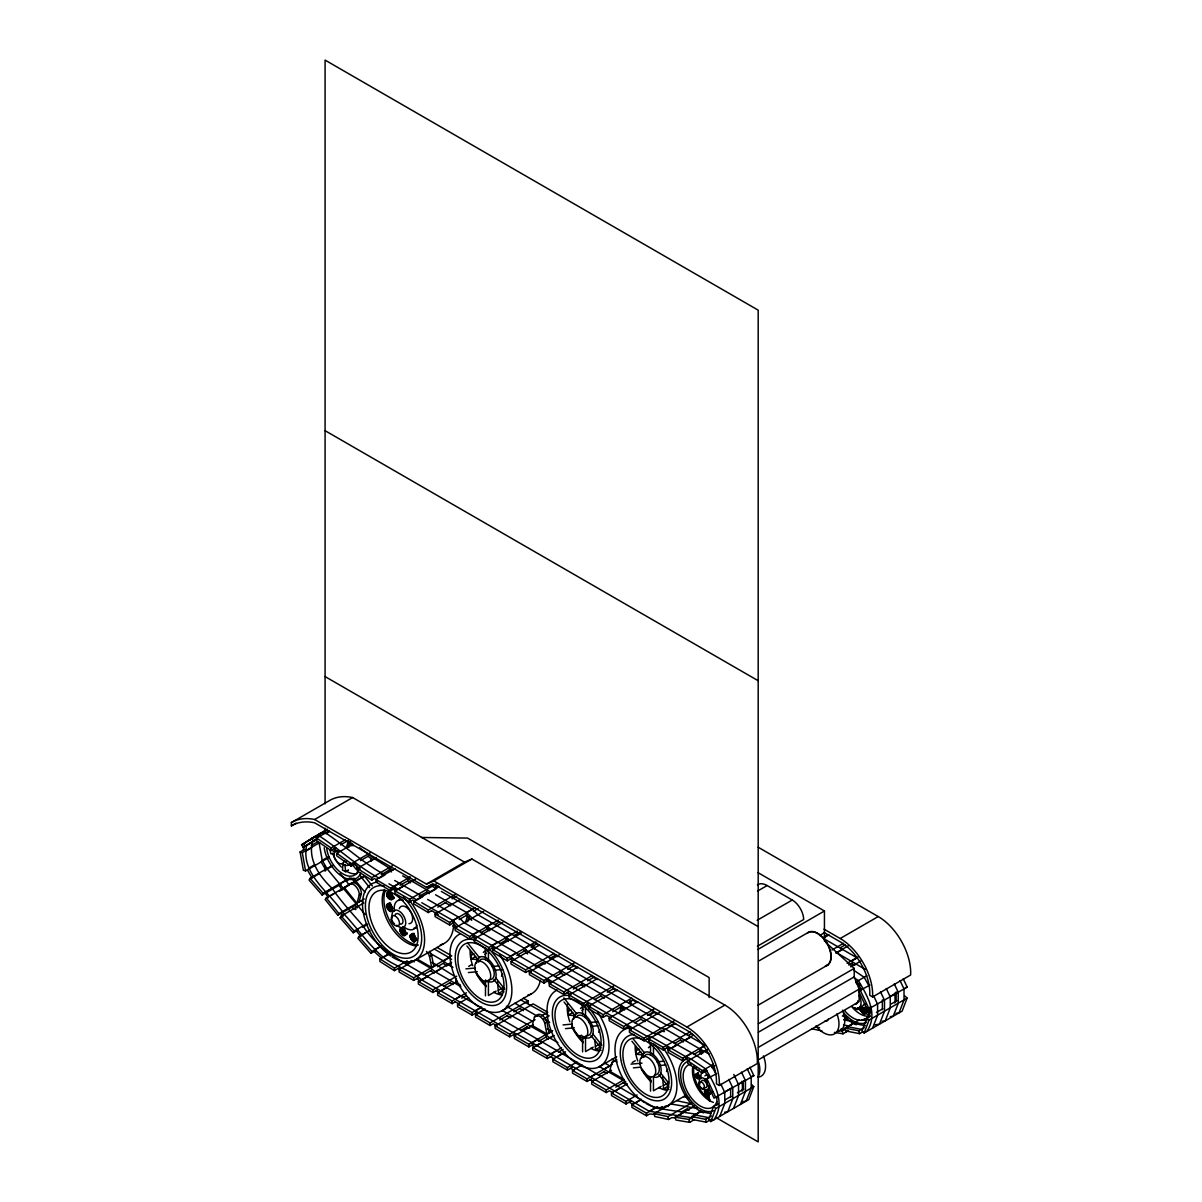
<?xml version="1.0" encoding="UTF-8"?>
<svg xmlns="http://www.w3.org/2000/svg" width="1202" height="1202" viewBox="0 0 1202 1202"><rect width="100%" height="100%" fill="white"/><g stroke="black" fill="none" stroke-linecap="round" stroke-linejoin="round"><path stroke-width="1.5" d="M395.082 868.535L376.061 879.518L376.031 882.088L390.59 890.787L395.338 888.053M386.503 906.113C393.355 895.791 394.166 922.49 386.503 906.113L390.56 902.897M386.834 894.619L390.875 892.29C398.779 906.293 379.156 896.016 390.154 890.907M390.59 890.787L390.635 888.218L409.642 877.25M399.875 930.333C406.727 920.011 407.538 946.71 399.875 930.333L403.917 927.118L399.89 929.447M410.002 936.568C416.854 926.246 417.65 952.946 410.002 936.568L414.044 933.353L410.017 935.682M439.136 886.655L413.788 901.29L413.743 903.874L428.303 912.573L431.473 910.74M428.303 912.573L428.348 910.004L455.288 894.453M483.685 911.417L455.167 927.869L455.122 930.453L469.697 939.153L474.444 936.403M469.697 939.153L469.727 936.583L498.259 920.116M502.752 922.415L474.234 938.882L474.189 941.451L488.763 950.151L493.511 947.416M488.763 950.151L488.793 947.582L517.311 931.114M521.307 933.128L492.79 949.595L492.745 952.164L507.304 960.864L512.067 958.129M507.304 960.864L507.349 958.294L535.867 941.827M695.432 1075.099C700.225 1067.887 700.796 1086.563 695.432 1075.099L698.272 1072.86L695.432 1074.483M704.913 1092.738L707.753 1091.116C712.395 1104.052 698.046 1086.022 708.143 1091.852M858.108 1007.757L857.281 1009.485L854.757 1007.967M857.281 1009.485L860.497 1007.637L860.812 1005.443M861.203 1010.972L864.028 1009.334C868.67 1022.271 854.322 1004.241 864.433 1010.071L867.258 1008.448L865.725 1007.051L861.233 1009.154M869.617 1013.481L867.724 1011.423L867.483 1008.899M868.099 1012.084L870.924 1010.461L870.158 1007.787M376.331 857.462L357.31 868.445L357.204 870.969L371.764 880.164L374.919 878.346M371.764 880.164L371.869 877.64L392.468 865.74M389.448 953.441L379.952 958.926L379.847 961.45L394.391 970.645L399.139 967.911M394.391 970.645L394.496 968.121L407.178 960.804M707.693 1049.436L687.875 1060.87L687.694 1063.349L702.208 1073.146L706.956 1070.396M702.208 1073.146L702.389 1070.666L713.477 1064.251M329.303 830.792L316.637 838.11L316.426 840.574L330.941 850.445L335.689 847.711M330.941 850.445L331.136 847.981L345.395 839.747M343.021 863.487L342.495 870.038L345.65 871.735L348.355 870.173L345.65 871.735L344.854 864.493M352.697 844.15L336.86 853.3L336.59 855.719L351.044 866.116L355.792 863.367M351.044 866.116L351.315 863.697L370.336 852.729M303.265 850.16L304.722 842.902L314.744 836.457L319.807 836.276C340.031 849.649 357.715 866.657 379.216 878.226L385.001 874.891C363.485 863.321 345.815 846.313 325.577 832.941L320.513 833.121L310.507 839.567M312.46 841.866C307.877 859.971 319.672 876.664 332.218 888.458C341.338 901.906 352.562 913.73 363.139 925.991C378.299 950.662 404.037 962.306 427.506 976.595L518.453 1029.107L523.065 1030.805L654.985 1107.928L697.265 1114.359L691.481 1117.68L649.215 1111.264L517.281 1034.141L512.683 1032.443L421.722 979.931C410.288 970.014 395.278 966.528 383.363 957.408C368.623 944.667 357.505 928.455 344.223 914.301C330.295 892.41 300.425 874.695 306.675 845.201L315.57 839.867M465.52 923.106L467.638 914.662M467.623 921.889L468.885 916.826M456.49 978.864L455.633 982.244L460.486 985.039M534.424 1017.087L532.306 1025.531L546.865 1033.945L544.746 1023.052A8.083 4.658 60 0 0 539.593 1016.291A8.083 4.658 60 0 0 534.424 1017.087L536.513 1015.885A8.083 4.658 60 0 1 541.681 1015.089A8.083 4.658 60 0 1 546.85 1021.85L548.968 1032.728M619.901 1011.949L621.179 1006.87M622.005 1010.732L622.846 1007.351M616.957 1059.984A8.083 4.658 60 0 0 613.891 1061.531L611.803 1062.733L609.684 1071.177L624.244 1079.591M699.834 1053.823L700.676 1050.443M701.502 1054.304L702.359 1050.924M352.411 882.659L350.308 883.861A8.083 4.658 60 0 1 356.423 887.106A8.083 4.658 60 0 1 359.263 894.994L356.904 903.228L344.298 887.542L352.411 882.659A8.083 4.658 60 0 1 358.512 885.889A8.083 4.658 60 0 1 361.351 893.777L359.007 902.026M346.071 847.831L348.355 841.61M349.887 841.956L348.174 846.614A8.083 4.658 60 0 1 346.762 847.665M718.375 1103.736L713.612 1106.486L708.684 1119.453L710.803 1121.556L748.831 1099.605L753.759 1086.623L751.641 1084.52M710.803 1121.556L715.731 1108.575L753.759 1086.623M870.113 1016.126L866.942 1017.959L862.014 1030.925L864.133 1033.029L902.161 1011.077L907.089 998.096L904.971 996.007M864.133 1033.029L869.061 1020.062L907.089 998.096M719.743 1116.403L724.776 1103.481L724.776 1092.483L720.809 1084.069M733.505 1108.454L738.539 1095.533L738.539 1084.535L733.791 1074.438M740.387 1104.473L745.435 1091.551L745.435 1080.553L741.469 1072.139M866.792 1031.496C878.557 1014.323 867.483 995.977 858.378 980.607L854.021 977.662M872.562 1028.161L877.595 1015.254L877.595 1004.241L873.629 995.842M332.248 865.545L310.056 878.346L309.064 880.104L322.151 895.054L341.158 884.086M322.151 895.054L323.143 893.296L350.067 877.745M357.986 930.032L353.238 932.767L340.151 917.817L341.143 916.059L363.77 903.018L361.471 900.493M353.238 932.767L354.214 931.009L366.895 923.692M369.946 930.168L358.857 936.568L357.865 938.326L370.952 953.291L375.7 950.542M370.952 953.291L371.929 951.518L381.44 946.034M350.158 863.472L349.662 864.268A11.584 6.686 60 0 1 344.358 865.034L342.224 863.892M372.35 885.964L364.326 875.973L326.298 897.924L325.171 899.532L337.792 915.218L356.799 904.235M363.199 877.565L364.326 875.973M337.792 915.218L338.919 913.625L364.266 898.976M348.835 847.29L350.789 844.51L351.961 845.907M691.481 1117.68L700.075 1111.489L710.758 1113.578M698.197 1113.398L700.075 1111.489M841.009 1028.912L844.3 1029.453L852.894 1023.248L865.365 1025.697M851.016 1025.171L852.894 1023.248M845.637 1032.278L847.5 1030.369M317.448 839.221L303.189 847.455L301.567 844.736L327.41 829.14M318.5 834.954L325.637 830.357M303.189 847.455L316.036 839.176M291.365 822.589L329.393 800.637A79.272 45.766 60 0 1 352.637 797.542L464.513 862.134L471.89 859.009L724.896 1005.082A45.931 26.519 60 0 1 757.305 1063.53L719.277 1085.481L716.422 1083.828A41.89 24.175 60 0 0 686.868 1030.339L433.862 884.266L426.485 887.392L314.608 822.799A79.272 45.766 60 0 0 291.365 825.894L291.365 822.589A79.272 45.766 60 0 1 314.608 819.494L352.637 797.542M291.365 825.894L296.113 823.145M301.567 844.736L326.914 830.101M316.366 839.191L313.196 841.009L311.573 838.29M325.877 833.692L329.048 831.874M329.333 857.221L305.563 870.939L303.37 870.263L300.094 851.978L304.842 849.243M311.183 845.577L317.523 841.926M300.094 851.978L302.288 852.669L319.717 842.602M305.428 851.377L311.198 848.041M340.451 844.961L348.37 840.393M308.463 868.31L314.233 864.974M365.153 914.542L327.245 869.031L322.226 860.362L328.011 857.026M313.482 876.979L319.251 873.644M327.245 869.031L333.029 865.695M360.555 860.632L368.473 856.049M326.448 891.794L332.218 888.458M340.211 883.846L345.981 880.51L349.076 885.063L343.291 888.398M345.921 881.336L350.668 878.602M329.528 896.346L335.298 893.011M353.899 878.061L355.957 881.096L361.727 877.761L369.615 887.572M339.43 891.298L342.6 889.465M381.259 874.68L390.77 869.196M359.263 894.994L361.351 893.777M393.79 886.64L399.575 883.305M407.568 878.692L410.453 877.024M340.151 917.817L343.321 915.984L340.962 913.385M400.101 885.303L408.019 880.735M387.059 892.996L389.764 891.448M386.849 893.732L389.538 892.184M415.561 901.65L412.752 900.028L409.582 901.906L395.007 893.492L395.007 890.907L415.607 879.008M387.029 895.595L391.056 893.266M398.178 889.179L403.962 885.844M411.94 881.231L414.84 879.563M387.405 896.602L391.431 894.258M387.93 897.548L391.972 895.22L393.385 896.737L389.343 899.066M388.607 898.39L392.633 896.061M390.124 899.532L394.151 897.203M390.875 899.742L393.565 898.194M391.552 899.712L394.241 898.149M386.728 904.505L389.418 902.942M386.518 905.241L389.208 903.679M386.683 907.089L390.725 904.76L390.545 903.784M314.608 819.494L426.485 884.086L464.513 862.134M387.059 908.096L391.101 905.767L390.725 904.76M426.485 884.086L433.862 880.961L471.89 859.009M387.6 909.043L391.642 906.714L392.303 907.555L388.261 909.884M426.485 887.392L432.825 883.74M389.012 910.56L393.039 908.231M395.007 890.907L409.582 899.306L436.521 883.755M389.779 911.026L392.468 909.478M362.734 927.283L367.496 924.533M419.092 896.422L427.01 891.839M434.929 887.271L438.099 885.438M435.049 889.555L430.722 892.064L402.7 875.882M361.997 934.886L367.782 931.55M400.101 928.71L402.79 927.163M437.813 907.089L445.732 902.507M452.072 898.856L456.835 896.106M400.056 931.31L404.097 928.981L403.917 928.004M400.431 932.316L404.473 929.987L404.097 928.981M400.972 933.263L405.014 930.934L405.675 931.775L401.633 934.104M454.401 922.295L449.653 925.044L435.079 916.63L435.079 914.031L460.441 899.396M374.889 949.61L380.658 946.274M402.385 934.78L407.193 932.917L403.151 935.246M403.902 935.472L406.592 933.909M404.578 935.426L407.268 933.864M410.228 934.946L412.917 933.398M410.183 937.545L414.224 935.216L414.029 934.239M410.558 938.552L414.6 936.208L414.224 935.216M411.099 939.498L415.141 937.169L416.538 938.687L412.496 941.016M411.76 940.34L415.802 938.011M383.363 957.408L389.132 954.072M413.278 941.482L415.967 939.919M414.029 941.692L416.718 940.144M421.812 902.732L452.823 920.462L458.593 917.141L464.107 922.715L516.289 952.84L519.97 956.296L652.971 1033.089L657.644 1033.795L696.814 1055.717L711.329 1065.498L716.046 1073.972M435.575 894.784L466.586 912.513L472.356 909.193L477.87 914.767L530.052 944.892L533.748 948.348L666.734 1025.141L671.407 1025.847L703.786 1044.538M435.079 914.031L449.653 922.445L475 907.811M459.164 919.56L467.082 914.977M473.423 911.326L478.171 908.577M405.48 964.244L411.82 960.593M418.431 977.677L413.668 980.411L399.109 972.012L399.109 969.413L443.538 943.72M417.094 959.031L431.668 967.43L429.55 956.537L431.638 955.335A8.083 4.658 60 0 0 429.535 951.368M472.897 934.45L478.681 931.114M486.66 926.502L492.444 923.181M480.785 932.752L488.703 928.169M495.044 924.518L499.792 921.769M399.109 969.413L413.668 977.827L451.697 955.86L437.137 947.461M417.034 976.249L422.803 972.914M415.787 959.632L430.797 968.301L436.566 964.966L455.648 976.956M429.94 953.186L443.463 960.999L449.232 957.663L451.576 959.496M423.179 974.927L431.097 970.36M437.438 966.693L443.778 963.042M437.693 989.757L432.93 992.506L418.371 984.092L418.371 981.508L451.636 962.291M421.722 979.931L427.506 976.595M430.797 968.301L435.485 971.982L441.269 968.647M443.463 960.999L448.151 964.68L451.035 963.012M471.124 955.395L473.949 953.757M491.964 945.463L497.733 942.128M505.726 937.515L511.511 934.179M470.793 951.849L471.439 958.941L475.676 956.491M499.852 943.75L507.77 939.183M514.11 935.517L520.451 931.866M468.69 966.348L471.77 964.575M418.371 981.508L432.93 989.907L456.7 976.189M444.034 986.106L450.359 982.44M455.378 1001.807L452.207 1003.64L437.648 995.226L437.648 992.627L456.655 981.658M440.818 990.944L446.588 987.623M454.581 982.996L457.466 981.343M452.823 920.462L458.338 926.051L510.519 956.176L516.289 952.84M466.586 912.513L472.101 918.103L524.282 948.228L530.052 944.892M516.815 955.38L526.326 949.896M531.074 947.146L537.414 943.495M528.775 970.645L525.605 972.463L511.03 964.064L511.03 961.465L539.548 944.997M455.062 999.178L460.847 995.842M437.648 992.627L452.207 1001.041L466.466 992.807M461.718 998.141L466.466 995.406M476.893 1012.4L472.146 1015.134L457.571 1006.735L457.571 1004.136L468.66 997.735M511.03 961.465L525.605 969.879L554.122 953.411M535.1 966.979L543.034 962.411M549.374 958.745L555.7 955.094M496.11 991.094L488.418 995.526L488.418 979.931M548.698 980.321L543.95 983.071L529.376 974.657L529.376 972.057L559.486 954.673M498.274 990.388L502.511 987.939L502.782 991.094L498.545 993.543L497.523 981.854M457.571 1004.136L472.146 1012.55L481.641 1007.051M475.301 1010.867L481.085 1007.531M497.057 1025.862L493.301 1023.698L490.131 1025.531L475.556 1017.117L475.556 1014.518L485.067 1009.034M529.376 972.057L543.95 980.471L574.06 963.087M555.039 976.655L561.379 973.004M567.72 969.338L574.06 965.687M501.805 1010.897L530.893 994.099M568.591 991.8L563.828 994.55L549.269 986.136L549.269 983.537L577.786 967.069M475.556 1014.518L490.131 1022.932L528.159 1000.981L528.159 1003.58M499.641 1020.032L507.56 1015.465M513.9 1011.799L520.241 1008.147M514.456 1034.081L509.708 1036.83L495.134 1028.416L495.134 1025.817L533.162 1003.865L547.736 1012.279L541.396 1015.93M549.269 983.537L563.828 991.951L592.346 975.483M573.339 989.051L582.85 983.567M587.598 980.817L593.938 977.166M588.364 1003.219L583.616 1005.969L569.042 997.555L569.042 994.956L597.559 978.488M495.134 1025.817L509.708 1034.231L535.055 1019.596M757.56 891.073L767.146 885.543L792.253 900.043A16.182 9.346 60 0 1 803.687 919.515L757.395 946.244M520.797 1030.43L527.137 1026.763M533.628 1044.192L528.88 1046.927L514.306 1038.513L514.306 1035.929L533.327 1024.945M543.71 1018.875L549.164 1015.795M544.746 1023.052L546.85 1021.85M568.23 1011.468L571.055 1009.83M569.042 994.956L583.616 1003.369L613.711 985.986M594.705 999.553L601.045 995.902M607.371 992.236L613.711 988.585M567.9 1007.922L568.546 1014.999L572.783 1012.55M606.349 1015.435L603.194 1017.268L588.619 1008.854L588.619 1006.254L617.137 989.787M514.306 1035.929L528.88 1044.328L552.65 1030.61M532.276 1042.78L538.045 1039.445M502.211 1010.506L546.039 1034.832L551.808 1031.496L547.316 1028.912M538.391 1041.443L546.309 1036.86M552.079 1055.807L547.316 1058.541L532.756 1050.142L532.756 1047.543L553.356 1035.643M536.152 1045.995L541.922 1042.66M546.039 1034.832L549.915 1038.047L554.242 1035.538M757.125 920.311L792.253 900.043M588.619 1006.254L603.194 1014.668L631.711 998.201M612.689 1011.768L622.2 1006.284M628.541 1002.633L633.289 999.884M628.481 1026.388L623.733 1029.122L609.174 1020.723L609.174 1018.124L637.691 1001.657M574.135 1029.964L578.703 1036.815L581.528 1035.192M532.756 1047.543L547.316 1055.957L561.589 1047.723M550.486 1054.274L556.271 1050.939M558.419 1052.141L563.167 1049.406M581.377 1039.73L584.202 1038.092M572.167 1067.406L567.404 1070.141L552.845 1061.727L552.845 1059.142L565.511 1051.825M556.015 1057.459L561.785 1054.124M609.174 1018.124L623.733 1026.523L653.843 1009.154M757.846 949.445L824.437 910.996L824.437 941.211M634.821 1022.722L641.162 1019.071M647.502 1015.405L653.843 1011.738M593.217 1047.152L585.524 1051.585L585.524 1035.989M595.381 1046.446L599.618 1043.997M648.779 1038.092L644.017 1040.842L629.457 1032.428L629.457 1029.829L659.567 1012.46M594.78 1039.625L595.651 1049.601L599.888 1047.152M552.845 1059.142L567.404 1067.541L576.915 1062.057M759.303 960.683L807.188 933.037A19.082 11.013 60 0 1 827.472 943.84A19.082 11.013 60 0 1 825.594 966.092M591.835 1078.765L587.087 1081.499L572.513 1073.101L572.513 1070.501L582.023 1065.002M819.569 935.532L824.437 932.722M629.457 1029.829L644.017 1038.243L674.127 1020.859M598.912 1066.955L616.686 1056.693M655.12 1034.441L661.446 1030.775M669.379 1026.207L674.127 1023.458M824.287 936.764L827.457 934.931M668.027 1047.227L663.264 1049.962L648.704 1041.563L648.704 1038.964L675.629 1023.413M824.211 937.62L828.974 934.886M572.513 1070.501L587.087 1078.915L612.434 1064.266M636.158 1050.683L638.983 1049.045M590.257 1077.232L596.027 1073.897M604.02 1069.284L609.79 1065.949L604.937 1063.139M598.175 1075.099L604.516 1071.448M635.828 1047.137L636.474 1054.214L640.711 1051.765M613.336 1092.994L609.429 1090.74L606.259 1092.573L591.7 1084.159L591.7 1081.575L611.517 1070.276M433.862 880.961L686.868 1027.034L724.896 1005.082M823.971 929.146L840.198 938.507L878.226 916.555A45.931 26.519 60 0 1 910.635 975.002L872.607 996.954L869.752 995.301A41.89 24.175 60 0 0 840.198 941.812L823.971 932.452M632.192 1062.523L635.272 1060.75M648.704 1038.964L663.264 1047.363L690.203 1031.812M831.919 950.001L843.534 943.3M674.352 1043.561L680.693 1039.91M688.611 1035.328L691.781 1033.495M840.363 947.717L845.111 944.967M687.439 1058.091L682.691 1060.825L668.117 1052.426L668.117 1049.827L693.479 1035.192M835.721 953.066L848.387 945.749M671.287 1048.339L677.072 1045.004M685.05 1040.391L690.834 1037.056M842.542 949.475L836.772 952.81L865.23 969.383M591.7 1081.575L606.259 1089.974L623.688 1079.922M615.77 1087.089L623.688 1082.506M757.906 1005.323L828.148 964.77M630.78 1101.242L626.032 1103.992L611.472 1095.578L611.472 1092.979L627.309 1083.828M614.628 1091.311L620.412 1087.975M668.117 1049.827L682.691 1058.241L704.868 1045.424M847.109 963.313L858.198 956.897M510.519 956.176L514.201 959.632L647.187 1036.409L651.86 1037.131L685.861 1056.753L691.631 1053.418M524.282 948.228L527.963 951.683L660.95 1028.461L665.638 1029.182L699.624 1048.805L705.394 1045.47M851.332 961.209L857.116 957.874L824.737 939.183M693.779 1054.424L700.12 1050.773M848.702 964.981L851.857 963.163M850.716 966.859L860.857 960.999M758.402 1023.713L854.216 968.391L825.789 942.443M611.472 1092.979L626.032 1101.393L637.12 1094.992M661.145 1086.368L653.452 1090.815L653.452 1076.947A13.898 8.023 60 0 0 661.07 1068.773A13.898 8.023 60 0 0 650.913 1053.012A13.898 8.023 60 0 0 641.507 1058.421M663.309 1085.661L667.546 1083.212L667.816 1086.368L663.579 1088.817L662.572 1077.127M654.624 1114.404L649.651 1113.969L646.481 1115.787L631.906 1107.388L631.906 1104.788L641.417 1099.304M635.077 1103.105L640.846 1099.77M758.402 1032.202L854.216 976.88L854.216 968.391M855.719 982.139L866.807 975.739M695.552 1075.79L698.257 1073.476M695.823 1076.481L698.392 1074.152M711.704 1067.646L714.874 1065.828M696.198 1077.157L699.023 1075.52L700.015 1076.586L697.19 1078.224M696.664 1077.743L699.489 1076.106M697.731 1078.54L700.556 1076.917M758.432 1047.303L859.114 989.156L854.216 976.88M649.215 1111.264L654.985 1107.928M631.906 1104.788L646.481 1113.202L657.569 1106.787M749.898 1067.271L753.864 1075.685L714.033 1098.162L705.304 1079.651L708.474 1077.818M903.228 978.744L907.194 987.158L867.363 1009.635L858.649 991.124L861.804 989.291M705.304 1079.651L716.617 1073.641M858.649 991.124L869.947 985.114M659.147 1108.469L662.317 1106.651M675.464 1117.935L671.828 1117.65L668.658 1119.483L654.774 1116.508L654.098 1113.653L685.786 1095.353M758.432 1059.803L859.114 1001.672L859.114 989.156M704.943 1090.92L707.768 1089.297M704.793 1091.446L707.617 1089.808M704.793 1092.062L707.617 1090.424M705.183 1093.444L708.008 1091.807M705.559 1094.105L708.384 1092.483L709.916 1093.865L707.092 1095.488M654.098 1113.653L667.981 1116.613L691.751 1102.895M706.025 1094.691L708.849 1093.069M706.536 1095.172L709.375 1093.535M856.275 1009.349L860.933 1006.75M707.617 1095.653L710.442 1094.015M856.801 1009.515L860.782 1007.261M681.339 1112.166L687.679 1108.499M694.395 1119.588L689.647 1122.337L675.93 1120.054L675.163 1117.169L694.185 1106.201M844.345 1019.491L847.515 1017.673M861.083 1009.665L865.725 1007.051M678.319 1115.501L684.088 1112.166M848.131 1017.463L843.804 1019.957L852.023 1021.324M861.068 1010.281L866.266 1007.381M863.968 1009.485L866.792 1007.847M861.458 1011.663L864.298 1010.041M861.849 1012.339L864.674 1010.702M864.809 1010.747L867.634 1009.109L867.859 1011.633L863.892 1013.872M723.544 1092.663L731.462 1088.095M737.803 1084.429L744.143 1080.778M867.363 1009.635L870.533 1007.802M889.555 996.819L897.473 992.251M862.3 1012.925L867.889 1009.815M867.333 1010.041L870.158 1008.403M862.826 1013.391L870.278 1009.094M863.367 1013.722L866.191 1012.084L865.139 1011.288M865.185 1012.745L870.548 1009.785M864.373 1013.842L867.589 1012.009M868.565 1012.685L871.39 1011.047M711.028 1119.438L706.28 1122.187L692.442 1119.483L691.736 1116.613L701.247 1111.114M862.781 1031.827L859.61 1033.66L845.772 1030.955L845.066 1028.086L859.34 1019.852M844.3 1029.453L847.2 1027.785M675.163 1117.169L688.896 1119.453L693.644 1116.703M838.801 1030.354L842.226 1030.925L845.397 1029.092M724.701 1100.07L731.041 1096.419M737.382 1092.753L743.722 1089.102M876.453 1012.46L882.794 1008.809M890.712 1004.241L897.053 1000.575M834.398 1032.383L842.978 1033.81L848.522 1030.61M691.736 1116.613L705.574 1119.317L711.434 1115.937M845.066 1028.086L858.904 1030.79L864.253 1027.71M387.465 892.47L389.448 892.35L391.627 894.333M392.453 916.735L391.461 920.161L394.557 924.098M699.354 1070.411L697.415 1070.171L695.793 1067.737M905.391 987.683L907.194 987.158M752.061 1076.196L753.864 1075.685M895.971 1013.331L898.991 1012.91L904.024 999.989L904.024 988.991L900.058 980.577M890.201 1016.667L893.206 1016.246L898.255 1003.324L898.255 992.326L894.288 983.912M882.208 1021.279L885.228 1020.859L890.261 1007.937L890.261 996.939L886.295 988.525M874.921 1024.81L879.443 1024.194L884.492 1011.273L884.492 1000.274L880.525 991.86M741.649 1101.768L746.172 1101.137L751.205 1088.216L751.205 1077.217L747.238 1068.803M724.716 1112.196L727.736 1111.775L732.769 1098.868L732.769 1087.87L728.803 1079.456M709.45 1120.354L713.958 1119.723C725.738 1102.565 714.664 1084.219 705.559 1068.833L691.045 1059.052L685.861 1056.753M465.925 968.857L475.166 968.031M491.843 966.528L498.68 965.927M468.374 972.553L477.284 971.757M493.511 970.314L502.571 969.503M563.047 1024.915L572.272 1024.089M588.95 1022.601L597.499 1021.835M565.481 1028.627L574.406 1027.83M590.618 1026.373L597.875 1025.727M630.96 1064.131L642.048 1063.139M656.878 1061.817L663.714 1061.201M633.409 1067.842L640.546 1067.196M660.364 1065.423L665.803 1064.942M700.075 1082.506L698.783 1083.633L700 1086.893M421.481 837.478L467.533 838.079L709.135 977.572L709.135 997.48M334.532 854.036L330.881 853.856L329.949 849.844L335.779 851.797M842.347 1016.051L845.953 1016.336M685.591 1109.701L689.227 1109.987M665.067 1106.156L668.387 1106.456M471.439 958.941L478.306 959.767M568.546 1014.999L575.412 1015.825M636.474 1054.214L643.34 1055.04M498.545 993.543L502.166 993.994M595.651 1049.601L601.105 1050.293M663.579 1088.817L669.018 1089.508M661.34 1031.136L664.451 1031.601M843.503 1025.021L848.432 1025.847M697.025 1108.364L670.971 1104.022M861.564 1019.627L866.897 1020.678M847.125 1026.583L861.368 1029.378M694.305 1114.825L708.534 1117.605M816.098 1026.974L819.584 1027.71M811.575 1028.732L821.988 1030.955M683.622 1096.705L688.836 1097.817M676.741 1100.686L690.624 1103.646M411.324 960.879L414.465 961.78M868.625 1008.298L870.684 1009.83M701.592 1087.84L700.526 1087.374M547.962 1014.984L520.646 999.854M526.641 1027.049L529.706 1028.176M851.467 963.734L854.862 965.236M699.624 1048.805L709.165 1054.034M699.744 1051.329L703.14 1052.832M685.981 1059.278L689.377 1060.78M441.344 891.448L472.356 909.193M427.581 899.396L458.593 917.141M325.081 430.677L758.192 680.738M758.207 847.26L878.226 916.555M757.951 872.607L824.437 910.996M325.081 676.576L758.192 926.622M555.189 955.229L557.713 956.687M572.738 965.371L577.336 968.016M593.427 977.301L597.334 979.57M613.2 988.72L616.957 990.899M632.778 1000.034L637.27 1002.618M653.332 1011.889L657.614 1014.368M432.284 886.295L436.491 888.729M392.994 870.278L374.243 858.664L359.578 847.68M445.296 902.672L450.675 905.782M388.742 870.278L391.582 871.916M407.568 881.141L410.483 882.824M426.515 892.079L429.324 893.702M680.197 1040.046L683.442 1041.909M486.66 928.951L489.665 930.694M505.726 939.964L508.386 941.497M542.538 962.547L545.062 964.004M560.087 972.673L564.67 975.318M580.761 984.618L584.668 986.872M600.549 996.037L604.305 998.201M620.127 1007.336L624.604 1009.92M640.666 1019.206L644.963 1021.685M394.707 880.495L422.728 896.677L416.944 900.013L388.937 883.831M431.533 910.62L438.249 914.512M393.79 889.089L396.72 890.772M666.434 1047.994L669.664 1049.857M472.897 936.899L475.902 938.642M491.964 947.912L494.623 949.445M452.718 925.931L455.964 927.809M547 980.366L550.261 982.244M528.76 970.495L531.284 971.952M546.309 980.622L550.907 983.266M566.998 992.567L570.905 994.82M586.771 1003.986L590.528 1006.149M606.349 1015.284L610.841 1017.869M626.903 1027.154L631.2 1029.633M523.306 998.171L528.159 1000.981M434.222 948.994L449.232 957.663M351.029 906.834L355.897 909.644M716.016 1117.544L758.192 1141.9L758.192 310.161L325.081 60.1L325.081 803.868M545.212 1019.747L549.705 1022.331M448.151 964.68L452.944 967.445M514.862 1003.189L537.504 1016.261M611.818 1059.172L615.063 1061.035M519.73 1008.448L523.486 1010.612M432.059 962.366L436.566 964.966M506.358 1006.239L532.216 1021.159M435.485 971.982L460.907 986.662M549.915 1038.047L557.878 1042.645M599.167 1066.474L625.791 1081.86M449.864 982.725L453.004 984.543M507.064 1015.75L510.82 1017.914M604.02 1071.733L607.085 1073.506M623.192 1082.792L627.098 1085.045M436.101 990.673L439.241 992.491M455.062 1001.627L459.314 1004.076M475.301 1013.316L477.585 1014.623M550.486 1056.723L554.633 1059.112M570.574 1068.323L574.406 1070.531M590.257 1079.681L593.322 1081.454M629.202 1102.159L633.604 1104.713M413.788 901.29L428.348 910.004M376.061 879.518L390.635 888.218M492.79 949.595L507.349 958.294M474.234 938.882L488.793 947.582M455.167 927.869L469.727 936.583M357.31 868.445L371.869 877.64M379.952 958.926L394.496 968.121M853.991 970.42L864.163 977.271L868.881 985.745M687.875 1060.87L702.389 1070.666M316.637 838.11L331.136 847.981M336.86 853.3L351.315 863.697M443.268 963.328L446.783 966.092M430.601 970.645L434.132 973.395M416.839 978.593L420.369 981.343M367.932 856.155L372.785 860.001M354.154 864.103L360.239 868.911M545.813 1037.146L548.397 1039.294M532.05 1045.094L534.635 1047.243M353.929 863.517L357.325 866.537L356.168 869.241L351.991 864.283M374.107 951.458L381.74 958.46M351.074 843.549L353.343 845.667M333.901 848.327L338.453 852.564M536.618 943.179L539.082 945.478M523.952 950.481L527.648 953.952M510.189 958.43L512.653 960.744M866.942 1017.959L869.061 1020.062M713.612 1106.486L715.731 1108.575M466.196 914.752L471.71 920.326M452.433 922.685L456.85 927.163M651.093 1080.883L642.063 1069.179M578.703 1036.815L583.165 1041.653M486.059 985.595L477.029 973.905M354.725 905.437L357.084 908.036M340.091 873.779L345.981 880.51M310.056 878.346L323.143 893.296M341.143 916.059L354.214 931.009M358.857 936.568L371.929 951.518M356.393 930.949L361.036 936.508M632.928 1038.558L644.648 1053.132M660.754 1073.176L668.643 1082.987M631.936 1041.248L643.115 1055.146M658.951 1074.843L668.943 1087.269M563.843 997.885L576.735 1013.917M592.841 1033.96L601.856 1045.169M564.023 1002.032L575.187 1015.93M591.038 1035.628L601.015 1048.054M467.894 943.269L479.613 957.859M495.72 977.887L504.735 989.096M466.902 945.959L478.08 959.857M493.917 979.57L503.908 991.996M355.957 881.096L364.972 892.305M326.298 897.924L338.919 913.625M359.683 874.725L361.727 877.761M351.75 877.971L354.77 882.433M339.084 885.288L342.104 889.75M325.321 893.236L328.341 897.699M581.813 1003.76L583.706 1006.675L582.459 1006.96A16.437 9.496 60 0 0 580.506 1008.508M484.707 947.687L486.6 950.602L485.353 950.887A16.437 9.496 60 0 0 483.399 952.435M321.114 861.894L325.997 870.338M307.351 869.842L312.235 878.286M414.6 936.208L415.141 937.169M391.101 905.767L391.642 906.714M404.473 929.987L405.014 930.934M857.402 982.395L861.473 989.712M704.582 1070.621L708.654 1077.954M842.542 1010.176L842.707 1010.521A21.741 12.546 60 0 1 837.073 1031.526M763.33 1055.897L763.51 1056.257A21.741 12.546 60 0 1 757.876 1077.247A21.741 12.546 60 0 0 757.726 1059.593M860.437 990.613L869.166 1009.109M707.107 1079.141L715.836 1097.636M842.226 1030.925L842.978 1033.81M688.896 1119.453L689.647 1122.337M858.904 1030.79L859.61 1033.66M705.574 1119.317L706.28 1122.187M667.981 1116.613L668.658 1119.483M431.638 955.335L433.757 966.228M319.191 843.428L322.226 860.362M302.288 852.669L305.563 870.939M709.42 1101.062L709.12 1095.923A8.083 4.658 60 0 1 712.005 1092.633M896.136 991.92L896.136 1001.672M882.373 999.869L882.373 1009.62M869.707 1007.171L869.707 1016.922M743.317 1081.77L743.317 1089.898M730.651 1089.087L730.651 1097.201M716.888 1097.035L716.888 1105.149M682.691 1058.241L682.691 1060.825M663.264 1047.363L663.264 1049.962M653.452 1046.101L653.452 1054.905M650.522 1042.84L650.522 1054.995M650.522 1077.082L650.522 1091.116M646.481 1113.202L646.481 1115.787M644.017 1038.243L644.017 1040.842M626.032 1101.393L626.032 1103.992M623.733 1026.523L623.733 1029.122M606.259 1089.974L606.259 1092.573M603.194 1014.668L603.194 1017.268M587.087 1078.915L587.087 1081.499M585.524 1006.885L585.524 1017.448M583.616 1003.369L583.616 1005.969M582.594 1003.625L582.594 1014.052M582.594 1036.109L582.594 1051.9M567.404 1067.541L567.404 1070.141M563.828 991.951L563.828 994.55M547.316 1055.957L547.316 1058.541M543.95 980.471L543.95 983.071M528.88 1044.328L528.88 1046.927M525.605 969.879L525.605 972.463M509.708 1034.231L509.708 1036.83M490.131 1022.932L490.131 1025.531M488.418 950.827L488.418 961.375M485.473 947.552L485.473 959.722M485.473 980.051L485.473 995.842M472.146 1012.55L472.146 1015.134M452.207 1001.041L452.207 1003.64M449.653 922.445L449.653 925.044M432.93 989.907L432.93 992.506M413.668 977.827L413.668 980.411M409.582 899.306L409.582 901.906M325.081 828.193L325.081 831.949M325.081 865.635L325.081 871.255M857.777 1000.845A6.791 3.922 60 0 1 855.193 1004.271M686.868 1027.034A45.931 26.519 60 0 1 719.277 1085.481M394.947 915.143A5.86 3.381 60 0 1 401.949 917.411A5.86 3.381 60 0 1 399.785 924.053M453.62 924.699A43.888 25.347 60 0 1 440.368 944.817M410.258 901.425A43.888 25.347 60 0 1 423.119 949.88A43.888 25.347 60 0 1 392.122 956.957M390.785 956.071A43.888 25.347 60 0 1 376.812 942.503M375.85 941.211A43.888 25.347 60 0 1 377.488 882.028M392.198 916.705A9.691 5.604 60 0 1 398.613 910.785A9.691 5.604 60 0 1 405.69 923.842A9.691 5.604 60 0 1 396.825 925.209M399.274 908.712A9.691 5.604 60 0 1 410.228 911.371A9.691 5.604 60 0 1 408.965 923.722M416.839 925.285A16.377 9.451 60 0 1 403.286 926.472M394.496 911.221A16.377 9.451 60 0 1 403.316 900.373M403.196 897.023A39.801 22.973 60 0 1 416.072 954.418A39.801 22.973 60 0 1 370.937 928.275A39.801 22.973 60 0 1 383.949 885.889M391.867 888.563A39.801 22.973 60 0 1 394.812 890.246M416.313 927.704A16.377 9.451 60 0 1 413.834 928.26M398.748 900.478A16.377 9.451 60 0 1 400.702 898.931M418.386 945.027A34.783 20.088 60 0 1 392.062 924.939A34.783 20.088 60 0 1 385.061 891.193M416.688 946.004A34.783 20.088 60 0 1 389.208 923.962A34.783 20.088 60 0 1 384.55 889.375M476.458 963.133A13.898 8.023 60 0 1 486.735 958.234A13.898 8.023 60 0 1 496.11 975.498A13.898 8.023 60 0 1 485.833 980.396M488.688 948.633A36.315 20.975 60 0 1 501.264 1002.258A36.315 20.975 60 0 1 459.239 975.784A36.315 20.975 60 0 1 475.406 940.264M478.697 962.156A11.254 6.491 60 0 1 491.408 965.251A11.254 6.491 60 0 1 489.95 979.585M499.506 954.538A43.813 25.287 60 0 1 510.069 1001.326A43.813 25.287 60 0 1 479.508 1007.336M478.171 1006.465A43.813 25.287 60 0 1 451.561 966.919A43.813 25.287 60 0 1 460.035 933.939M540.344 980.336A43.813 25.287 60 0 1 527.723 995.196M532.877 944.712A43.813 25.287 60 0 1 535.07 949.084M484.917 954.433A13.898 8.023 60 0 1 486.57 953.111M502.571 974.176A13.898 8.023 60 0 1 501.474 976.219M502.451 995.061A32.604 18.826 60 0 1 493.646 992.206M486.224 986.677A32.604 18.826 60 0 1 476.172 973.455M472.732 965.762A32.604 18.826 60 0 1 470.162 950.827M701.217 1082.206A4.102 2.359 60 0 1 704.237 1080.763A4.102 2.359 60 0 1 707.001 1085.857A4.102 2.359 60 0 1 703.981 1087.299M741.919 1081.304A30.726 17.745 60 0 1 742.1 1091.191M703.621 1112.887A30.726 17.745 60 0 1 680.738 1085.691A30.726 17.745 60 0 1 685.696 1059.217M708.789 1085.541A6.791 3.922 60 0 1 702.659 1088.471M699.849 1084.114A6.791 3.922 60 0 1 701.367 1077.893A6.791 3.922 60 0 1 707.647 1082.341M704.898 1075.91A6.791 3.922 60 0 1 709.165 1075.82M712.681 1091.701A11.464 6.626 60 0 1 708.579 1090.379M701.021 1078.675A11.464 6.626 60 0 1 705.213 1070.772M713.627 1110.663A27.856 16.077 60 0 1 685.801 1093.129A27.856 16.077 60 0 1 687.063 1061.727M716.768 1101.678A24.356 14.063 60 0 1 689.843 1095.878A24.356 14.063 60 0 1 691.12 1064.086M710.051 1099.56A24.356 14.063 60 0 1 694.035 1066.099M713.357 1102.384A24.356 14.063 60 0 1 692.848 1066.79M426.485 951.458A8.083 4.658 60 0 1 429.55 956.537M611.803 1062.733A8.083 4.658 60 0 1 616.972 1061.937M573.579 1019.191A13.898 8.023 60 0 1 583.841 1014.293A13.898 8.023 60 0 1 593.217 1031.571A13.898 8.023 60 0 1 582.955 1036.47M585.795 1004.707A36.315 20.975 60 0 1 599.032 1057.67A36.315 20.975 60 0 1 557.623 1034.712A36.315 20.975 60 0 1 569.282 995.557M580.265 1003.279A32.604 18.826 60 0 1 597.003 1054.56A32.604 18.826 60 0 1 557.382 1028.401A32.604 18.826 60 0 1 579.079 1002.498M576.69 1016.561A11.254 6.491 60 0 1 589.265 1022.586A11.254 6.491 60 0 1 587.057 1035.658M597.529 1011.949A43.813 25.287 60 0 1 601.09 1065.678A43.813 25.287 60 0 1 556.226 1041.308A43.813 25.287 60 0 1 557.142 990.012M629.983 1000.77A43.813 25.287 60 0 1 632.177 1005.142M582.023 1010.491A13.898 8.023 60 0 1 583.676 1009.184M599.678 1030.234A13.898 8.023 60 0 1 598.581 1032.293M599.558 1051.119A32.604 18.826 60 0 1 590.768 1048.279M583.331 1042.75A32.604 18.826 60 0 1 571.746 1026.478M569.838 1021.835A32.604 18.826 60 0 1 567.599 1003.625M653.723 1043.922A36.315 20.975 60 0 1 667.591 1096.164A36.315 20.975 60 0 1 626.993 1076.752A36.315 20.975 60 0 1 634.13 1034.546M647.112 1038.753A36.315 20.975 60 0 1 649.786 1040.586M643.731 1057.444A11.254 6.491 60 0 1 656.442 1060.525A11.254 6.491 60 0 1 654.985 1074.873M663.594 1048.49A43.813 25.287 60 0 1 675.554 1095.353A43.813 25.287 60 0 1 646.165 1103.586M644.542 1102.625A43.813 25.287 60 0 1 615.935 1059.187A43.813 25.287 60 0 1 629.938 1027.83M650.087 1015.314A43.813 25.287 60 0 1 654.143 1012.43M667.606 1069.449A13.898 8.023 60 0 1 666.509 1071.508M667.486 1090.334A32.604 18.826 60 0 1 658.681 1087.494M651.259 1081.965A32.604 18.826 60 0 1 641.207 1068.728M637.766 1061.05A32.604 18.826 60 0 1 635.197 1046.101M648.434 1047.723A16.437 9.496 60 0 1 650.387 1046.176M357.58 873.283A23.289 13.447 60 0 1 345.53 870.609M341.338 867.078A23.289 13.447 60 0 1 332.578 853.225M343.892 860.782A7.167 4.132 60 0 1 338.814 863.156A7.167 4.132 60 0 1 333.795 854.877A7.167 4.132 60 0 1 338.002 851.076M360.855 872.922A26.97 15.566 60 0 1 341.188 875.807A26.97 15.566 60 0 1 324.194 847.741M358.421 870.473A23.289 13.447 60 0 1 341.443 872.968A23.289 13.447 60 0 1 326.749 848.732M349.722 841.475A23.289 13.447 60 0 1 352.532 844.946M334.922 851.842A11.584 6.686 60 0 1 334.847 849.333M371.057 858.393A26.97 15.566 60 0 1 371.148 861.323M346.221 861.308A7.167 4.132 60 0 1 343.832 861.188M807.353 933.278A18.781 10.848 60 0 1 827.307 943.916A18.781 10.848 60 0 1 825.473 965.822M757.41 884.807A18.811 10.863 60 0 1 767.146 885.543M836.923 1013.857A21.741 12.546 60 0 1 834.488 1033.87A21.741 12.546 60 0 1 815.933 1025.982M828.253 1019.161A6.776 3.922 60 0 1 824.857 1021.114M840.198 938.507A45.931 26.519 60 0 1 872.607 996.954M856.26 1024.765A30.726 17.745 60 0 1 843.248 1014.894M866.266 1022.541A27.856 16.077 60 0 1 843.473 1012.505M870.188 1008.914A24.356 14.063 60 0 1 844.675 1010.687M858.964 995.226A11.464 6.626 60 0 1 860.316 1006.284A11.464 6.626 60 0 1 852.609 1007.216M894.558 993.183A30.726 17.745 60 0 1 894.724 1003.069M865.5 1004.076A11.464 6.626 60 0 1 863.757 1004.466M856.305 983.537A11.464 6.626 60 0 1 860.392 984.874M867.949 1016.231A24.356 14.063 60 0 1 851.722 1006.615M867.543 1019.371A27.856 16.077 60 0 1 864.253 1018.665M869.422 1014.548A24.356 14.063 60 0 1 863.577 1012.655M862.074 1011.783A24.356 14.063 60 0 1 857.657 1008.313M862.39 1007.426A8.083 4.658 60 0 1 864.403 1004.316M865.29 1004.136A8.083 4.658 60 0 1 866.266 1004.196M391.326 919.59A5.86 3.381 60 0 0 398.162 926.036A5.86 3.381 60 0 0 396.63 917.066A5.86 3.381 60 0 0 391.326 919.59M369.51 914.196A34.783 20.088 60 0 0 410.122 952.51A34.783 20.088 60 0 0 400.972 899.186A34.783 20.088 60 0 0 369.51 914.196M458.398 965.131A32.604 18.826 60 0 0 496.456 1001.056A32.604 18.826 60 0 0 487.892 951.067A32.604 18.826 60 0 0 458.398 965.131M474.985 968.842A11.254 6.491 60 0 0 488.117 981.238A11.254 6.491 60 0 0 485.157 963.989A11.254 6.491 60 0 0 474.985 968.842M698.813 1084.535A4.102 2.359 60 0 0 703.591 1089.057A4.102 2.359 60 0 0 702.509 1082.762A4.102 2.359 60 0 0 698.813 1084.535M572.092 1024.9A11.254 6.491 60 0 0 585.239 1037.296A11.254 6.491 60 0 0 582.279 1020.047A11.254 6.491 60 0 0 572.092 1024.9M623.432 1060.419A32.604 18.826 60 0 0 661.506 1096.329A32.604 18.826 60 0 0 652.926 1046.341A32.604 18.826 60 0 0 623.432 1060.419M640.02 1064.116A11.254 6.491 60 0 0 653.152 1076.511A11.254 6.491 60 0 0 650.207 1059.263A11.254 6.491 60 0 0 640.02 1064.116"/></g></svg>
